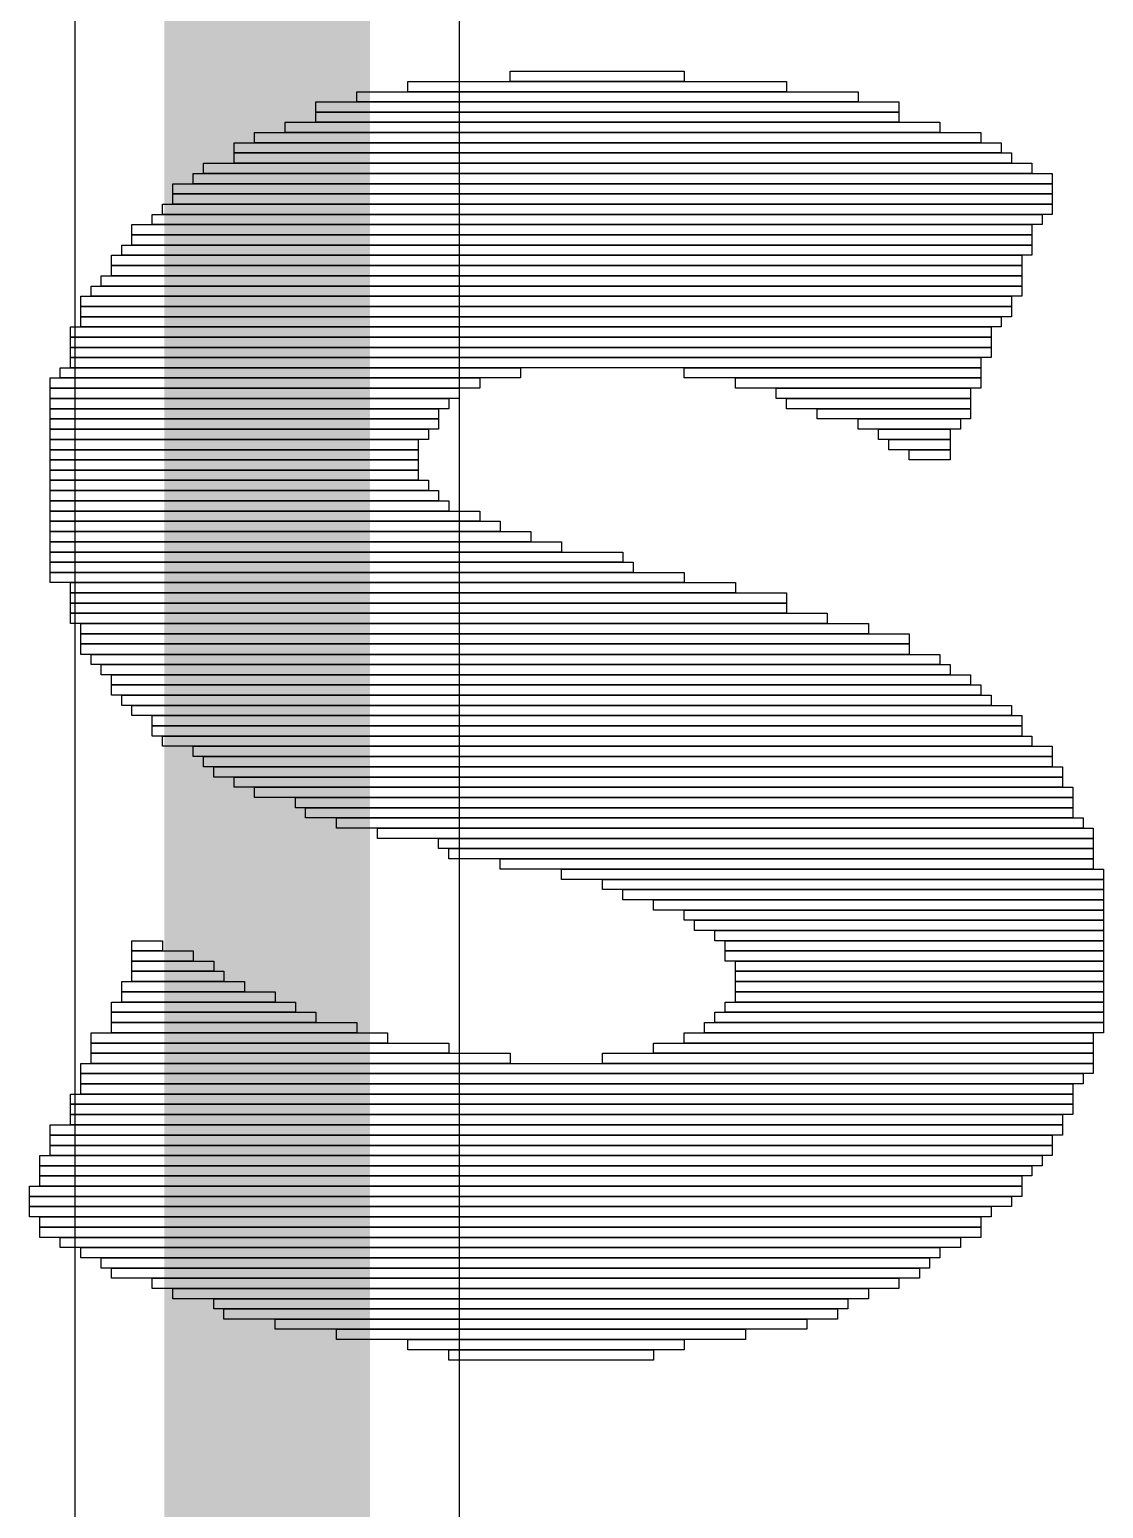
# Model space of a CAD drawing. Header units: inches. Extents: x -3 to 5381, y -57 to 5355.
# Drawn here: x 21.525 to 23.115, y -9.094 to -6.905 of the extents above; entities that cross this region are included whole.
import ezdxf

# ---------------------------------------------------------------- set-up
doc = ezdxf.new("R2010")
doc.units = ezdxf.units.IN
doc.layers.add('Top Layer', color=1, linetype='Continuous')
doc.layers.add('Top Overlay', color=2, linetype='Continuous')

msp = doc.modelspace()

# ---------------------------------------------------------------- linework, layer by layer
at = {"layer": 'Top Layer'}
for p, q in [((21.5922, -2.5931), (21.5922, -9.3485)), ((22.1619, -9.4665), (22.1619, -2.5931))]:
    msp.add_line(p, q, dxfattribs=at)
msp.add_lwpolyline([(21.8771, -9.4665, 0.3048, 0.3048, 0), (21.8771, -1.7097, 0.3048, 0.3048, 0)], format="xyseb", dxfattribs=at)
at = {"layer": 'Top Overlay'}
for p, q in [((22.2368, -6.9822), (22.2368, -6.967)), ((22.2368, -6.967), (22.4944, -6.967)), ((22.4944, -6.967), (22.4944, -6.9822)), ((22.0097, -7.0124), (22.0097, -6.9974)), ((22.0097, -6.9974), (22.7517, -6.9974)), ((22.0854, -6.9974), (22.0854, -6.9822)), ((22.0854, -6.9822), (22.6458, -6.9822)), ((22.6458, -6.9974), (22.0854, -6.9974)), ((22.4944, -6.9822), (22.2368, -6.9822)), ((22.6458, -6.9822), (22.6458, -6.9974)), ((22.7517, -6.9974), (22.7517, -7.0124)), ((21.9493, -7.0277), (21.9493, -7.0124)), ((21.9493, -7.0124), (22.8121, -7.0124)), ((22.7517, -7.0124), (22.0097, -7.0124)), ((22.8121, -7.0124), (22.8121, -7.0277)), ((21.9038, -7.0579), (21.9038, -7.0427)), ((21.9038, -7.0427), (22.8728, -7.0427)), ((22.8121, -7.0277), (21.9493, -7.0277)), ((21.9493, -7.0427), (21.9493, -7.0277)), ((21.9493, -7.0277), (22.8121, -7.0277)), ((22.8121, -7.0427), (21.9493, -7.0427)), ((22.8121, -7.0277), (22.8121, -7.0427)), ((22.8728, -7.0427), (22.8728, -7.0579)), ((21.8584, -7.0731), (21.8584, -7.0579)), ((21.8584, -7.0579), (22.9333, -7.0579)), ((22.8728, -7.0579), (21.9038, -7.0579)), ((22.9333, -7.0579), (22.9333, -7.0731)), ((21.8281, -7.0881), (21.8281, -7.0731)), ((21.8281, -7.0731), (22.9635, -7.0731)), ((22.9635, -7.0881), (21.8281, -7.0881)), ((21.8281, -7.1034), (21.8281, -7.0881)), ((21.8281, -7.0881), (22.9787, -7.0881)), ((22.9333, -7.0731), (21.8584, -7.0731)), ((22.9635, -7.0731), (22.9635, -7.0881)), ((22.9787, -7.0881), (22.9787, -7.1034)), ((21.7827, -7.1184), (21.7827, -7.1034)), ((21.7827, -7.1034), (23.009, -7.1034)), ((22.9787, -7.1034), (21.8281, -7.1034)), ((23.009, -7.1034), (23.009, -7.1184)), ((21.7374, -7.1488), (21.7374, -7.1336)), ((21.7374, -7.1336), (23.0392, -7.1336)), ((21.7677, -7.1336), (21.7677, -7.1184)), ((21.7677, -7.1184), (23.0392, -7.1184)), ((23.0392, -7.1336), (21.7677, -7.1336)), ((23.009, -7.1184), (21.7827, -7.1184)), ((23.0392, -7.1184), (23.0392, -7.1336)), ((23.0392, -7.1336), (23.0392, -7.1488)), ((23.0392, -7.1488), (21.7374, -7.1488)), ((21.7374, -7.1638), (21.7374, -7.1488)), ((21.7374, -7.1488), (23.0392, -7.1488)), ((23.0392, -7.1488), (23.0392, -7.1638)), ((21.7222, -7.1791), (21.7222, -7.1638)), ((21.7222, -7.1638), (23.0392, -7.1638)), ((23.0392, -7.1638), (21.7374, -7.1638)), ((23.0392, -7.1638), (23.0392, -7.1791)), ((21.6767, -7.2093), (21.6767, -7.194)), ((21.6767, -7.194), (23.009, -7.194)), ((21.707, -7.194), (21.707, -7.1791)), ((21.707, -7.1791), (23.0242, -7.1791)), ((23.0242, -7.194), (21.707, -7.194)), ((23.0392, -7.1791), (21.7222, -7.1791)), ((23.009, -7.194), (23.009, -7.2093)), ((23.0242, -7.1791), (23.0242, -7.194)), ((23.009, -7.2093), (21.6767, -7.2093)), ((21.6767, -7.2245), (21.6767, -7.2093)), ((21.6767, -7.2093), (23.009, -7.2093)), ((23.009, -7.2093), (23.009, -7.2245)), ((21.6465, -7.2547), (21.6465, -7.2395)), ((21.6465, -7.2395), (22.994, -7.2395)), ((21.6618, -7.2395), (21.6618, -7.2245)), ((21.6618, -7.2245), (23.009, -7.2245)), ((23.009, -7.2395), (21.6618, -7.2395)), ((23.009, -7.2245), (21.6767, -7.2245)), ((22.994, -7.2395), (22.994, -7.2547)), ((23.009, -7.2245), (23.009, -7.2395)), ((22.994, -7.2547), (21.6465, -7.2547)), ((21.6465, -7.2697), (21.6465, -7.2547)), ((21.6465, -7.2547), (22.994, -7.2547)), ((22.994, -7.2547), (22.994, -7.2697)), ((21.6163, -7.3002), (21.6163, -7.285)), ((21.6163, -7.285), (22.994, -7.285)), ((21.6313, -7.285), (21.6313, -7.2697)), ((21.6313, -7.2697), (22.994, -7.2697)), ((22.994, -7.285), (21.6313, -7.285)), ((22.994, -7.2697), (21.6465, -7.2697)), ((22.994, -7.2697), (22.994, -7.285)), ((22.994, -7.285), (22.994, -7.3002)), ((21.601, -7.3152), (21.601, -7.3002)), ((21.601, -7.3002), (22.9787, -7.3002)), ((22.994, -7.3002), (21.6163, -7.3002)), ((22.9787, -7.3002), (22.9787, -7.3152)), ((22.9787, -7.3152), (21.601, -7.3152)), ((21.601, -7.3304), (21.601, -7.3152)), ((21.601, -7.3152), (22.9787, -7.3152)), ((22.9787, -7.3304), (21.601, -7.3304)), ((21.601, -7.3454), (21.601, -7.3304)), ((21.601, -7.3304), (22.9635, -7.3304)), ((22.9635, -7.3304), (22.9635, -7.3454)), ((22.9787, -7.3152), (22.9787, -7.3304)), ((21.5861, -7.3607), (21.5861, -7.3454)), ((21.5861, -7.3454), (22.9485, -7.3454)), ((22.9635, -7.3454), (21.601, -7.3454)), ((22.9485, -7.3454), (22.9485, -7.3607)), ((22.9485, -7.3607), (21.5861, -7.3607)), ((21.5861, -7.3759), (21.5861, -7.3607)), ((21.5861, -7.3607), (22.9485, -7.3607)), ((22.9485, -7.3607), (22.9485, -7.3759)), ((22.9485, -7.3759), (21.5861, -7.3759)), ((21.5861, -7.3909), (21.5861, -7.3759)), ((21.5861, -7.3759), (22.9485, -7.3759)), ((22.9485, -7.3909), (21.5861, -7.3909)), ((21.5861, -7.4061), (21.5861, -7.3909)), ((21.5861, -7.3909), (22.9333, -7.3909)), ((22.9333, -7.3909), (22.9333, -7.4061)), ((22.9485, -7.3759), (22.9485, -7.3909)), ((21.5708, -7.4211), (21.5708, -7.4061)), ((21.5708, -7.4061), (22.2521, -7.4061)), ((22.9333, -7.4061), (21.5861, -7.4061)), ((22.2521, -7.4061), (22.2521, -7.4211)), ((22.4944, -7.4211), (22.4944, -7.4061)), ((22.4944, -7.4061), (22.9333, -7.4061)), ((22.9333, -7.4061), (22.9333, -7.4211)), ((21.5556, -7.4364), (21.5556, -7.4211)), ((21.5556, -7.4211), (22.1916, -7.4211)), ((22.1916, -7.4364), (21.5556, -7.4364)), ((21.5556, -7.4516), (21.5556, -7.4364)), ((21.5556, -7.4364), (22.1611, -7.4364)), ((22.2521, -7.4211), (21.5708, -7.4211)), ((22.1611, -7.4364), (22.1611, -7.4516)), ((22.1916, -7.4211), (22.1916, -7.4364)), ((22.9333, -7.4211), (22.4944, -7.4211)), ((22.5701, -7.4364), (22.5701, -7.4211)), ((22.5701, -7.4211), (22.9333, -7.4211)), ((22.9333, -7.4364), (22.5701, -7.4364)), ((22.6305, -7.4516), (22.6305, -7.4364)), ((22.6305, -7.4364), (22.9183, -7.4364)), ((22.9183, -7.4364), (22.9183, -7.4516)), ((22.9333, -7.4211), (22.9333, -7.4364)), ((22.1611, -7.4516), (21.5556, -7.4516)), ((21.5556, -7.4666), (21.5556, -7.4516)), ((21.5556, -7.4516), (22.1461, -7.4516)), ((22.1461, -7.4516), (22.1461, -7.4666)), ((22.9183, -7.4516), (22.6305, -7.4516)), ((22.6458, -7.4666), (22.6458, -7.4516)), ((22.6458, -7.4516), (22.9183, -7.4516)), ((22.9183, -7.4516), (22.9183, -7.4666)), ((22.1461, -7.4666), (21.5556, -7.4666)), ((21.5556, -7.4818), (21.5556, -7.4666)), ((21.5556, -7.4666), (22.1309, -7.4666)), ((22.1309, -7.4818), (21.5556, -7.4818)), ((21.5556, -7.4968), (21.5556, -7.4818)), ((21.5556, -7.4818), (22.1309, -7.4818)), ((22.1309, -7.4666), (22.1309, -7.4818)), ((22.1309, -7.4818), (22.1309, -7.4968)), ((22.9183, -7.4666), (22.6458, -7.4666)), ((22.6912, -7.4818), (22.6912, -7.4666)), ((22.6912, -7.4666), (22.9183, -7.4666)), ((22.9183, -7.4818), (22.6912, -7.4818)), ((22.7517, -7.4968), (22.7517, -7.4818)), ((22.7517, -7.4818), (22.9031, -7.4818)), ((22.9031, -7.4818), (22.9031, -7.4968)), ((22.9183, -7.4666), (22.9183, -7.4818)), ((22.1309, -7.4968), (21.5556, -7.4968)), ((21.5556, -7.5121), (21.5556, -7.4968)), ((21.5556, -7.4968), (22.1159, -7.4968)), ((22.1159, -7.4968), (22.1159, -7.5121)), ((22.9031, -7.4968), (22.7517, -7.4968)), ((22.7819, -7.5121), (22.7819, -7.4968)), ((22.7819, -7.4968), (22.8878, -7.4968)), ((22.8878, -7.4968), (22.8878, -7.5121)), ((22.1159, -7.5121), (21.5556, -7.5121)), ((21.5556, -7.5273), (21.5556, -7.5121)), ((21.5556, -7.5121), (22.1007, -7.5121)), ((22.1007, -7.5273), (21.5556, -7.5273)), ((21.5556, -7.5423), (21.5556, -7.5273)), ((21.5556, -7.5273), (22.1007, -7.5273)), ((22.1007, -7.5121), (22.1007, -7.5273)), ((22.1007, -7.5273), (22.1007, -7.5423)), ((22.8878, -7.5121), (22.7819, -7.5121)), ((22.7971, -7.5273), (22.7971, -7.5121)), ((22.7971, -7.5121), (22.8878, -7.5121)), ((22.8878, -7.5273), (22.7971, -7.5273)), ((22.8274, -7.5423), (22.8274, -7.5273)), ((22.8274, -7.5273), (22.8878, -7.5273)), ((22.8878, -7.5121), (22.8878, -7.5273)), ((22.8878, -7.5273), (22.8878, -7.5423)), ((22.1007, -7.5423), (21.5556, -7.5423)), ((21.5556, -7.5575), (21.5556, -7.5423)), ((21.5556, -7.5423), (22.1007, -7.5423)), ((22.1007, -7.5423), (22.1007, -7.5575)), ((22.8878, -7.5423), (22.8274, -7.5423)), ((22.1007, -7.5575), (21.5556, -7.5575)), ((21.5556, -7.5725), (21.5556, -7.5575)), ((21.5556, -7.5575), (22.1007, -7.5575)), ((22.1007, -7.5725), (21.5556, -7.5725)), ((21.5556, -7.5877), (21.5556, -7.5725)), ((21.5556, -7.5725), (22.1159, -7.5725)), ((22.1007, -7.5575), (22.1007, -7.5725)), ((22.1159, -7.5725), (22.1159, -7.5877)), ((22.1159, -7.5877), (21.5556, -7.5877)), ((21.5556, -7.603), (21.5556, -7.5877)), ((21.5556, -7.5877), (22.1309, -7.5877)), ((22.1309, -7.5877), (22.1309, -7.603)), ((22.1309, -7.603), (21.5556, -7.603)), ((21.5556, -7.618), (21.5556, -7.603)), ((21.5556, -7.603), (22.1461, -7.603)), ((22.1461, -7.603), (22.1461, -7.618)), ((22.1461, -7.618), (21.5556, -7.618)), ((21.5556, -7.6332), (21.5556, -7.618)), ((21.5556, -7.618), (22.1916, -7.618)), ((22.1916, -7.6332), (21.5556, -7.6332)), ((21.5556, -7.6482), (21.5556, -7.6332)), ((21.5556, -7.6332), (22.2218, -7.6332)), ((22.1916, -7.618), (22.1916, -7.6332)), ((22.2218, -7.6332), (22.2218, -7.6482)), ((22.2218, -7.6482), (21.5556, -7.6482)), ((21.5556, -7.6634), (21.5556, -7.6482)), ((21.5556, -7.6482), (22.2673, -7.6482)), ((22.2673, -7.6482), (22.2673, -7.6634)), ((22.2673, -7.6634), (21.5556, -7.6634)), ((21.5556, -7.6787), (21.5556, -7.6634)), ((21.5556, -7.6634), (22.3125, -7.6634)), ((22.3125, -7.6787), (21.5556, -7.6787)), ((21.5556, -7.6937), (21.5556, -7.6787)), ((21.5556, -7.6787), (22.4034, -7.6787)), ((22.3125, -7.6634), (22.3125, -7.6787)), ((22.4034, -7.6787), (22.4034, -7.6937)), ((22.4034, -7.6937), (21.5556, -7.6937)), ((21.5556, -7.7089), (21.5556, -7.6937)), ((21.5556, -7.6937), (22.4187, -7.6937)), ((22.4187, -7.6937), (22.4187, -7.7089)), ((22.4187, -7.7089), (21.5556, -7.7089)), ((21.5556, -7.7239), (21.5556, -7.7089)), ((21.5556, -7.7089), (22.4944, -7.7089)), ((22.4944, -7.7239), (21.5556, -7.7239)), ((21.5861, -7.7391), (21.5861, -7.7239)), ((21.5861, -7.7239), (22.5701, -7.7239)), ((22.4944, -7.7089), (22.4944, -7.7239)), ((22.5701, -7.7239), (22.5701, -7.7391)), ((22.5701, -7.7391), (21.5861, -7.7391)), ((21.5861, -7.7544), (21.5861, -7.7391)), ((21.5861, -7.7391), (22.6458, -7.7391)), ((22.6458, -7.7391), (22.6458, -7.7544)), ((22.6458, -7.7544), (21.5861, -7.7544)), ((21.5861, -7.7694), (21.5861, -7.7544)), ((21.5861, -7.7544), (22.6458, -7.7544)), ((22.6458, -7.7694), (21.5861, -7.7694)), ((21.5861, -7.7846), (21.5861, -7.7694)), ((21.5861, -7.7694), (22.7062, -7.7694)), ((22.6458, -7.7544), (22.6458, -7.7694)), ((22.7062, -7.7694), (22.7062, -7.7846)), ((22.7062, -7.7846), (21.5861, -7.7846)), ((21.601, -7.7996), (21.601, -7.7846)), ((21.601, -7.7846), (22.7669, -7.7846)), ((22.7669, -7.7846), (22.7669, -7.7996)), ((22.7669, -7.7996), (21.601, -7.7996)), ((21.601, -7.8148), (21.601, -7.7996)), ((21.601, -7.7996), (22.8274, -7.7996)), ((22.8274, -7.7996), (22.8274, -7.8148)), ((22.8274, -7.8148), (21.601, -7.8148)), ((21.601, -7.8301), (21.601, -7.8148)), ((21.601, -7.8148), (22.8274, -7.8148)), ((22.8274, -7.8301), (21.601, -7.8301)), ((21.6163, -7.845), (21.6163, -7.8301)), ((21.6163, -7.8301), (22.8728, -7.8301)), ((22.8274, -7.8148), (22.8274, -7.8301)), ((22.8728, -7.8301), (22.8728, -7.845)), ((22.8728, -7.845), (21.6163, -7.845)), ((21.6313, -7.8603), (21.6313, -7.845)), ((21.6313, -7.845), (22.8878, -7.845)), ((22.8878, -7.845), (22.8878, -7.8603)), ((22.8878, -7.8603), (21.6313, -7.8603)), ((21.6465, -7.8753), (21.6465, -7.8603)), ((21.6465, -7.8603), (22.9183, -7.8603)), ((22.9183, -7.8753), (21.6465, -7.8753)), ((21.6465, -7.8905), (21.6465, -7.8753)), ((21.6465, -7.8753), (22.9333, -7.8753)), ((22.9183, -7.8603), (22.9183, -7.8753)), ((22.9333, -7.8753), (22.9333, -7.8905)), ((22.9333, -7.8905), (21.6465, -7.8905)), ((21.6618, -7.9058), (21.6618, -7.8905)), ((21.6618, -7.8905), (22.9485, -7.8905)), ((22.9485, -7.8905), (22.9485, -7.9058)), ((22.9485, -7.9058), (21.6618, -7.9058)), ((21.6767, -7.9207), (21.6767, -7.9058)), ((21.6767, -7.9058), (22.9787, -7.9058)), ((22.9787, -7.9207), (21.6767, -7.9207)), ((21.707, -7.936), (21.707, -7.9207)), ((21.707, -7.9207), (22.994, -7.9207)), ((22.9787, -7.9058), (22.9787, -7.9207)), ((22.994, -7.9207), (22.994, -7.936)), ((22.994, -7.936), (21.707, -7.936)), ((21.707, -7.951), (21.707, -7.936)), ((21.707, -7.936), (22.994, -7.936)), ((22.994, -7.936), (22.994, -7.951)), ((22.994, -7.951), (21.707, -7.951)), ((21.7222, -7.9662), (21.7222, -7.951)), ((21.7222, -7.951), (23.009, -7.951)), ((23.009, -7.9662), (21.7222, -7.9662)), ((21.7677, -7.9814), (21.7677, -7.9662)), ((21.7677, -7.9662), (23.0392, -7.9662)), ((23.009, -7.951), (23.009, -7.9662)), ((23.0392, -7.9662), (23.0392, -7.9814)), ((23.0392, -7.9814), (21.7677, -7.9814)), ((21.7827, -7.9964), (21.7827, -7.9814)), ((21.7827, -7.9814), (23.0392, -7.9814)), ((23.0392, -7.9814), (23.0392, -7.9964)), ((23.0392, -7.9964), (21.7827, -7.9964)), ((21.7979, -8.0117), (21.7979, -7.9964)), ((21.7979, -7.9964), (23.0544, -7.9964)), ((23.0544, -7.9964), (23.0544, -8.0117)), ((23.0544, -8.0117), (21.7979, -8.0117)), ((21.8281, -8.0269), (21.8281, -8.0117)), ((21.8281, -8.0117), (23.0544, -8.0117)), ((23.0544, -8.0269), (21.8281, -8.0269)), ((21.8584, -8.0419), (21.8584, -8.0269)), ((21.8584, -8.0269), (23.0697, -8.0269)), ((23.0544, -8.0117), (23.0544, -8.0269)), ((23.0697, -8.0269), (23.0697, -8.0419)), ((23.0697, -8.0419), (21.8584, -8.0419)), ((21.9191, -8.0571), (21.9191, -8.0419)), ((21.9191, -8.0419), (23.0697, -8.0419)), ((23.0697, -8.0419), (23.0697, -8.0571)), ((23.0697, -8.0571), (21.9191, -8.0571)), ((21.934, -8.0721), (21.934, -8.0571)), ((21.934, -8.0571), (23.0697, -8.0571)), ((23.0697, -8.0721), (21.934, -8.0721)), ((21.9795, -8.0874), (21.9795, -8.0721)), ((21.9795, -8.0721), (23.0847, -8.0721)), ((23.0697, -8.0571), (23.0697, -8.0721)), ((23.0847, -8.0721), (23.0847, -8.0874)), ((23.0847, -8.0874), (21.9795, -8.0874)), ((22.0402, -8.1026), (22.0402, -8.0874)), ((22.0402, -8.0874), (23.0999, -8.0874)), ((23.0999, -8.0874), (23.0999, -8.1026)), ((23.0999, -8.1026), (22.0402, -8.1026)), ((22.1309, -8.1176), (22.1309, -8.1026)), ((22.1309, -8.1026), (23.0999, -8.1026)), ((23.0999, -8.1176), (22.1309, -8.1176)), ((22.1461, -8.1328), (22.1461, -8.1176)), ((22.1461, -8.1176), (23.0999, -8.1176)), ((23.0999, -8.1026), (23.0999, -8.1176)), ((23.0999, -8.1176), (23.0999, -8.1328)), ((23.0999, -8.1328), (22.1461, -8.1328)), ((22.2218, -8.1478), (22.2218, -8.1328)), ((22.2218, -8.1328), (23.0999, -8.1328)), ((23.0999, -8.1328), (23.0999, -8.1478)), ((23.0999, -8.1478), (22.2218, -8.1478)), ((22.3125, -8.1631), (22.3125, -8.1478)), ((22.3125, -8.1478), (23.1149, -8.1478)), ((23.1149, -8.1631), (22.3125, -8.1631)), ((22.3732, -8.1783), (22.3732, -8.1631)), ((22.3732, -8.1631), (23.1149, -8.1631)), ((23.1149, -8.1478), (23.1149, -8.1631)), ((23.1149, -8.1631), (23.1149, -8.1783)), ((23.1149, -8.1783), (22.3732, -8.1783)), ((22.4034, -8.1933), (22.4034, -8.1783)), ((22.4034, -8.1783), (23.1149, -8.1783)), ((23.1149, -8.1783), (23.1149, -8.1933)), ((23.1149, -8.1933), (22.4034, -8.1933)), ((22.4489, -8.2085), (22.4489, -8.1933)), ((22.4489, -8.1933), (23.1149, -8.1933)), ((23.1149, -8.1933), (23.1149, -8.2085)), ((23.1149, -8.2085), (22.4489, -8.2085)), ((22.4944, -8.2235), (22.4944, -8.2085)), ((22.4944, -8.2085), (23.1149, -8.2085)), ((23.1149, -8.2235), (22.4944, -8.2235)), ((22.5094, -8.2387), (22.5094, -8.2235)), ((22.5094, -8.2235), (23.1149, -8.2235)), ((23.1149, -8.2085), (23.1149, -8.2235)), ((23.1149, -8.2235), (23.1149, -8.2387)), ((23.1149, -8.2387), (22.5094, -8.2387)), ((22.5398, -8.254), (22.5398, -8.2387)), ((22.5398, -8.2387), (23.1149, -8.2387)), ((23.1149, -8.2387), (23.1149, -8.254)), ((21.6767, -8.269), (21.6767, -8.254)), ((21.6767, -8.254), (21.7222, -8.254)), ((21.7222, -8.269), (21.6767, -8.269)), ((21.6767, -8.2842), (21.6767, -8.269)), ((21.6767, -8.269), (21.7677, -8.269)), ((21.7222, -8.254), (21.7222, -8.269)), ((21.7677, -8.269), (21.7677, -8.2842)), ((23.1149, -8.254), (22.5398, -8.254)), ((22.5548, -8.269), (22.5548, -8.254)), ((22.5548, -8.254), (23.1149, -8.254)), ((23.1149, -8.269), (22.5548, -8.269)), ((22.5548, -8.2842), (22.5548, -8.269)), ((22.5548, -8.269), (23.1149, -8.269)), ((23.1149, -8.254), (23.1149, -8.269)), ((23.1149, -8.269), (23.1149, -8.2842)), ((21.7677, -8.2842), (21.6767, -8.2842)), ((21.6767, -8.2992), (21.6767, -8.2842)), ((21.6767, -8.2842), (21.7979, -8.2842)), ((21.7979, -8.2842), (21.7979, -8.2992)), ((23.1149, -8.2842), (22.5548, -8.2842)), ((22.5701, -8.2992), (22.5701, -8.2842)), ((22.5701, -8.2842), (23.1149, -8.2842)), ((23.1149, -8.2842), (23.1149, -8.2992)), ((21.6618, -8.3297), (21.6618, -8.3144)), ((21.6618, -8.3144), (21.8434, -8.3144)), ((21.7979, -8.2992), (21.6767, -8.2992)), ((21.6767, -8.3144), (21.6767, -8.2992)), ((21.6767, -8.2992), (21.8131, -8.2992)), ((21.8131, -8.3144), (21.6767, -8.3144)), ((21.8131, -8.2992), (21.8131, -8.3144)), ((21.8434, -8.3144), (21.8434, -8.3297)), ((23.1149, -8.2992), (22.5701, -8.2992)), ((22.5701, -8.3144), (22.5701, -8.2992)), ((22.5701, -8.2992), (23.1149, -8.2992)), ((23.1149, -8.3144), (22.5701, -8.3144)), ((22.5701, -8.3297), (22.5701, -8.3144)), ((22.5701, -8.3144), (23.1149, -8.3144)), ((23.1149, -8.2992), (23.1149, -8.3144)), ((23.1149, -8.3144), (23.1149, -8.3297)), ((21.8434, -8.3297), (21.6618, -8.3297)), ((21.6618, -8.3447), (21.6618, -8.3297)), ((21.6618, -8.3297), (21.8888, -8.3297)), ((21.8888, -8.3297), (21.8888, -8.3447)), ((23.1149, -8.3297), (22.5701, -8.3297)), ((22.5701, -8.3447), (22.5701, -8.3297)), ((22.5701, -8.3297), (23.1149, -8.3297)), ((23.1149, -8.3297), (23.1149, -8.3447)), ((21.6465, -8.3599), (21.6465, -8.3447)), ((21.6465, -8.3447), (21.9191, -8.3447)), ((21.9191, -8.3599), (21.6465, -8.3599)), ((21.6465, -8.3749), (21.6465, -8.3599)), ((21.6465, -8.3599), (21.9493, -8.3599)), ((21.8888, -8.3447), (21.6618, -8.3447)), ((21.9191, -8.3447), (21.9191, -8.3599)), ((21.9493, -8.3599), (21.9493, -8.3749)), ((22.5398, -8.3749), (22.5398, -8.3599)), ((22.5398, -8.3599), (23.1149, -8.3599)), ((22.5548, -8.3599), (22.5548, -8.3447)), ((22.5548, -8.3447), (23.1149, -8.3447)), ((23.1149, -8.3599), (22.5548, -8.3599)), ((23.1149, -8.3447), (22.5701, -8.3447)), ((23.1149, -8.3447), (23.1149, -8.3599)), ((23.1149, -8.3599), (23.1149, -8.3749)), ((21.9493, -8.3749), (21.6465, -8.3749)), ((21.6465, -8.3901), (21.6465, -8.3749)), ((21.6465, -8.3749), (22.0097, -8.3749)), ((22.0097, -8.3749), (22.0097, -8.3901)), ((22.5246, -8.3901), (22.5246, -8.3749)), ((22.5246, -8.3749), (23.1149, -8.3749)), ((23.1149, -8.3749), (22.5398, -8.3749)), ((23.1149, -8.3749), (23.1149, -8.3901)), ((21.6163, -8.4054), (21.6163, -8.3901)), ((21.6163, -8.3901), (22.0552, -8.3901)), ((22.0097, -8.3901), (21.6465, -8.3901)), ((22.0552, -8.3901), (22.0552, -8.4054)), ((22.4944, -8.4054), (22.4944, -8.3901)), ((22.4944, -8.3901), (23.0999, -8.3901)), ((23.1149, -8.3901), (22.5246, -8.3901)), ((23.0999, -8.3901), (23.0999, -8.4054)), ((22.0552, -8.4054), (21.6163, -8.4054)), ((21.6163, -8.4204), (21.6163, -8.4054)), ((21.6163, -8.4054), (22.1461, -8.4054)), ((22.1461, -8.4204), (21.6163, -8.4204)), ((21.6163, -8.4356), (21.6163, -8.4204)), ((21.6163, -8.4204), (22.2368, -8.4204)), ((22.1461, -8.4054), (22.1461, -8.4204)), ((22.2368, -8.4204), (22.2368, -8.4356)), ((22.3732, -8.4356), (22.3732, -8.4204)), ((22.3732, -8.4204), (23.0999, -8.4204)), ((22.4489, -8.4204), (22.4489, -8.4054)), ((22.4489, -8.4054), (23.0999, -8.4054)), ((23.0999, -8.4204), (22.4489, -8.4204)), ((23.0999, -8.4054), (22.4944, -8.4054)), ((23.0999, -8.4054), (23.0999, -8.4204)), ((23.0999, -8.4204), (23.0999, -8.4356)), ((21.601, -8.4506), (21.601, -8.4356)), ((21.601, -8.4356), (23.0999, -8.4356)), ((22.2368, -8.4356), (21.6163, -8.4356)), ((23.0999, -8.4356), (22.3732, -8.4356)), ((23.0999, -8.4356), (23.0999, -8.4506)), ((23.0999, -8.4506), (21.601, -8.4506)), ((21.601, -8.4658), (21.601, -8.4506)), ((21.601, -8.4506), (23.0847, -8.4506)), ((23.0847, -8.4658), (21.601, -8.4658)), ((21.601, -8.4811), (21.601, -8.4658)), ((21.601, -8.4658), (23.0697, -8.4658)), ((23.0697, -8.4658), (23.0697, -8.4811)), ((23.0847, -8.4506), (23.0847, -8.4658)), ((21.5861, -8.496), (21.5861, -8.4811)), ((21.5861, -8.4811), (23.0697, -8.4811)), ((23.0697, -8.4811), (21.601, -8.4811)), ((23.0697, -8.4811), (23.0697, -8.496)), ((23.0697, -8.496), (21.5861, -8.496)), ((21.5861, -8.5113), (21.5861, -8.496)), ((21.5861, -8.496), (23.0697, -8.496)), ((23.0697, -8.5113), (21.5861, -8.5113)), ((21.5861, -8.5263), (21.5861, -8.5113)), ((21.5861, -8.5113), (23.0544, -8.5113)), ((23.0544, -8.5113), (23.0544, -8.5263)), ((23.0697, -8.496), (23.0697, -8.5113)), ((21.5556, -8.5415), (21.5556, -8.5263)), ((21.5556, -8.5263), (23.0544, -8.5263)), ((23.0544, -8.5263), (21.5861, -8.5263)), ((23.0544, -8.5263), (23.0544, -8.5415)), ((23.0544, -8.5415), (21.5556, -8.5415)), ((21.5556, -8.5568), (21.5556, -8.5415)), ((21.5556, -8.5415), (23.0392, -8.5415)), ((23.0392, -8.5568), (21.5556, -8.5568)), ((21.5556, -8.5717), (21.5556, -8.5568)), ((21.5556, -8.5568), (23.0392, -8.5568)), ((23.0392, -8.5415), (23.0392, -8.5568)), ((23.0392, -8.5568), (23.0392, -8.5717)), ((21.5406, -8.587), (21.5406, -8.5717)), ((21.5406, -8.5717), (23.0242, -8.5717)), ((23.0392, -8.5717), (21.5556, -8.5717)), ((23.0242, -8.5717), (23.0242, -8.587)), ((23.0242, -8.587), (21.5406, -8.587)), ((21.5406, -8.602), (21.5406, -8.587)), ((21.5406, -8.587), (23.009, -8.587)), ((23.009, -8.587), (23.009, -8.602)), ((21.5254, -8.6324), (21.5254, -8.6172)), ((21.5254, -8.6172), (22.994, -8.6172)), ((23.009, -8.602), (21.5406, -8.602)), ((21.5406, -8.6172), (21.5406, -8.602)), ((21.5406, -8.602), (22.994, -8.602)), ((22.994, -8.6172), (21.5406, -8.6172)), ((22.994, -8.602), (22.994, -8.6172)), ((22.994, -8.6172), (22.994, -8.6324)), ((22.994, -8.6324), (21.5254, -8.6324)), ((21.5254, -8.6474), (21.5254, -8.6324)), ((21.5254, -8.6324), (22.9787, -8.6324)), ((22.9787, -8.6324), (22.9787, -8.6474)), ((22.9787, -8.6474), (21.5254, -8.6474)), ((21.5254, -8.6627), (21.5254, -8.6474)), ((21.5254, -8.6474), (22.9485, -8.6474)), ((22.9485, -8.6627), (21.5254, -8.6627)), ((21.5406, -8.6777), (21.5406, -8.6627)), ((21.5406, -8.6627), (22.9333, -8.6627)), ((22.9333, -8.6627), (22.9333, -8.6777)), ((22.9485, -8.6474), (22.9485, -8.6627)), ((22.9333, -8.6777), (21.5406, -8.6777)), ((21.5406, -8.6929), (21.5406, -8.6777)), ((21.5406, -8.6777), (22.9333, -8.6777)), ((22.9333, -8.6777), (22.9333, -8.6929)), ((22.9333, -8.6929), (21.5406, -8.6929)), ((21.5708, -8.7081), (21.5708, -8.6929)), ((21.5708, -8.6929), (22.9031, -8.6929)), ((22.9031, -8.7081), (21.5708, -8.7081)), ((21.601, -8.7231), (21.601, -8.7081)), ((21.601, -8.7081), (22.8728, -8.7081)), ((22.8728, -8.7081), (22.8728, -8.7231)), ((22.9031, -8.6929), (22.9031, -8.7081)), ((22.8728, -8.7231), (21.601, -8.7231)), ((21.6313, -8.7384), (21.6313, -8.7231)), ((21.6313, -8.7231), (22.8576, -8.7231)), ((22.8576, -8.7231), (22.8576, -8.7384)), ((22.8576, -8.7384), (21.6313, -8.7384)), ((21.6465, -8.7533), (21.6465, -8.7384)), ((21.6465, -8.7384), (22.8426, -8.7384)), ((22.8426, -8.7533), (21.6465, -8.7533)), ((21.707, -8.7686), (21.707, -8.7533)), ((21.707, -8.7533), (22.8121, -8.7533)), ((22.8121, -8.7533), (22.8121, -8.7686)), ((22.8426, -8.7384), (22.8426, -8.7533)), ((22.8121, -8.7686), (21.707, -8.7686)), ((21.7374, -8.7838), (21.7374, -8.7686)), ((21.7374, -8.7686), (22.7669, -8.7686)), ((22.7669, -8.7686), (22.7669, -8.7838)), ((22.7669, -8.7838), (21.7374, -8.7838)), ((21.7979, -8.7988), (21.7979, -8.7838)), ((21.7979, -8.7838), (22.7364, -8.7838)), ((22.7364, -8.7838), (22.7364, -8.7988)), ((22.7364, -8.7988), (21.7979, -8.7988)), ((21.8131, -8.8141), (21.8131, -8.7988)), ((21.8131, -8.7988), (22.7214, -8.7988)), ((22.7214, -8.8141), (21.8131, -8.8141)), ((21.8888, -8.829), (21.8888, -8.8141)), ((21.8888, -8.8141), (22.676, -8.8141)), ((22.676, -8.8141), (22.676, -8.829)), ((22.7214, -8.7988), (22.7214, -8.8141)), ((22.676, -8.829), (21.8888, -8.829)), ((21.9795, -8.8443), (21.9795, -8.829)), ((21.9795, -8.829), (22.585, -8.829)), ((22.585, -8.829), (22.585, -8.8443)), ((22.585, -8.8443), (21.9795, -8.8443)), ((22.0854, -8.8595), (22.0854, -8.8443)), ((22.0854, -8.8443), (22.4944, -8.8443)), ((22.4944, -8.8595), (22.0854, -8.8595)), ((22.1461, -8.8745), (22.1461, -8.8595)), ((22.1461, -8.8595), (22.4489, -8.8595)), ((22.4489, -8.8595), (22.4489, -8.8745)), ((22.4944, -8.8443), (22.4944, -8.8595)), ((22.4489, -8.8745), (22.1461, -8.8745))]:
    msp.add_line(p, q, dxfattribs=at)

doc.saveas('drawing.dxf')
